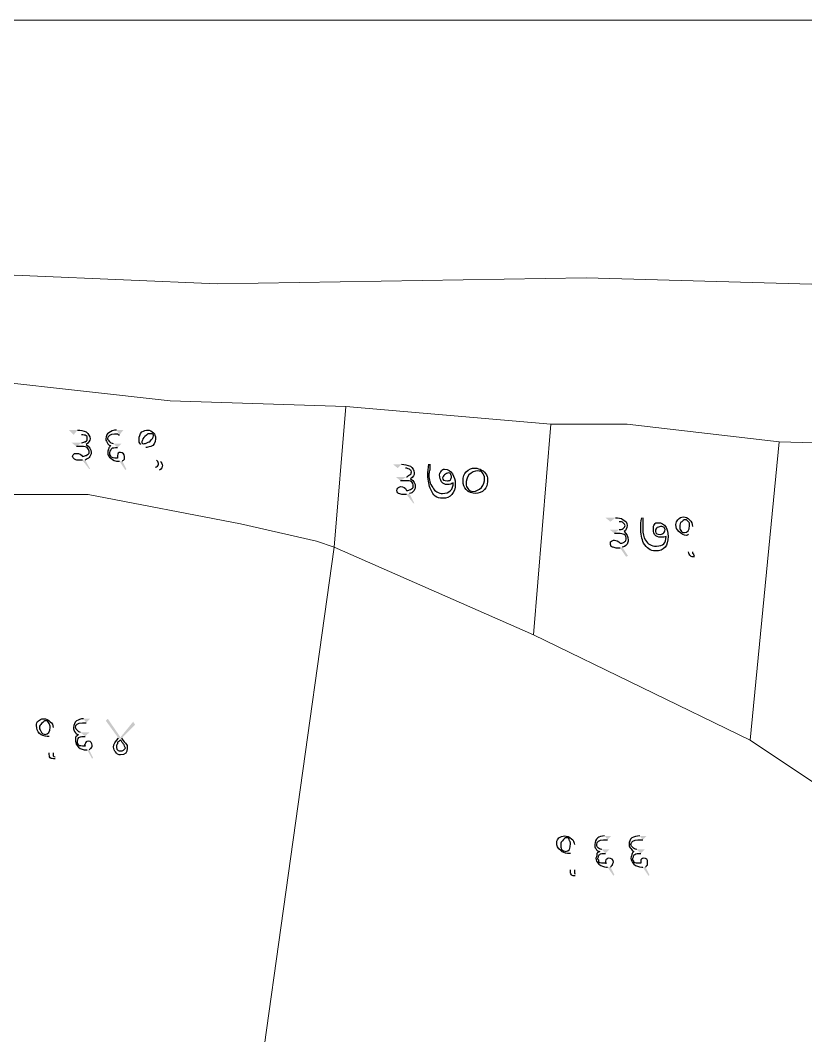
# Model space of a CAD drawing. Header units: metres. Extents: x 345912 to 349030, y 3061206 to 3061792.
# Drawn here: x 346918.1 to 346958.9, y 3061488 to 3061540.9 of the extents above; entities that cross this region are included whole.
import ezdxf

# ---------------------------------------------------------------- set-up
doc = ezdxf.new("R2010")
doc.units = ezdxf.units.M
doc.header["$MEASUREMENT"] = 0
doc.layers.add('PDF4_Geometry', color=7, linetype='Continuous')
doc.layers.add('PDF4_Solid Fills', color=7, linetype='Continuous')

msp = doc.modelspace()

# ---------------------------------------------------------------- hatches: boundary and pattern name
at = {"layer": 'PDF4_Solid Fills', "transparency": 33554559}
h = msp.add_hatch(color=256, dxfattribs=at)
h.paths.add_polyline_path([(346920.84748, 3061519.28883), (346920.59348, 3061519.54283), (346921.05068, 3061519.54283)], flags=0)
h.paths.add_polyline_path([(346921.45708, 3061517.96803), (346921.71108, 3061517.51083), (346921.66028, 3061517.51083), (346921.30468, 3061517.96803)], flags=0)
h.paths.add_polyline_path([(346920.99988, 3061518.67923), (346920.74588, 3061518.88243), (346921.25388, 3061518.88243)], flags=0)
h.paths.add_polyline_path([(346923.23508, 3061519.28883), (346923.43828, 3061519.54283), (346923.08268, 3061519.54283)], flags=0)
h.paths.add_polyline_path([(346923.23508, 3061517.91723), (346923.53988, 3061517.46003), (346923.59068, 3061517.51083), (346923.38748, 3061517.91723)], flags=0)
h.paths.add_polyline_path([(346923.13348, 3061518.62843), (346923.33668, 3061518.83163), (346922.93028, 3061518.83163)], flags=0)
h.paths.add_polyline_path([(346924.60668, 3061518.62843), (346925.36868, 3061517.91723)], flags=0)
h.paths.add_polyline_path([(346925.31788, 3061517.46003), (346925.11468, 3061517.61243)], flags=0)
h.paths.add_polyline_path([(346925.16548, 3061517.96803), (346924.35268, 3061518.78083)], flags=0)
h = msp.add_hatch(color=256, dxfattribs=at)
h.paths.add_polyline_path([(346937.71308, 3061517.56163), (346937.45908, 3061517.76483), (346937.91628, 3061517.76483)], flags=0)
h.paths.add_polyline_path([(346938.32268, 3061516.24083), (346938.57668, 3061515.73283), (346938.52588, 3061515.73283), (346938.17028, 3061516.19003)], flags=0)
h.paths.add_polyline_path([(346937.86548, 3061516.90123), (346937.61148, 3061517.10443), (346938.17028, 3061517.10443)], flags=0)
h.paths.add_polyline_path([(346939.33868, 3061517.76483), (346939.38948, 3061517.76483)], flags=0)
h.paths.add_polyline_path([(346940.60868, 3061516.79963), (346940.60868, 3061516.79963)], flags=0)
h = msp.add_hatch(color=256, dxfattribs=at)
h.paths.add_polyline_path([(346948.78748, 3061514.76764), (346948.53348, 3061514.97084), (346949.04148, 3061514.97084)], flags=0)
h.paths.add_polyline_path([(346949.39708, 3061513.44684), (346949.70188, 3061512.98964), (346949.60028, 3061512.93884), (346949.29548, 3061513.39604)], flags=0)
h.paths.add_polyline_path([(346948.99068, 3061514.15804), (346948.73668, 3061514.36124), (346949.24468, 3061514.36124)], flags=0)
h.paths.add_polyline_path([(346950.41308, 3061514.97084), (346950.46388, 3061514.97084)], flags=0)
h.paths.add_polyline_path([(346951.68308, 3061514.00564), (346951.68308, 3061514.00564)], flags=0)
h.paths.add_polyline_path([(346953.05468, 3061514.51364), (346953.05468, 3061513.19284)], flags=0)
h.paths.add_polyline_path([(346953.15628, 3061512.98964), (346953.15628, 3061512.93884)], flags=0)
h = msp.add_hatch(color=256, dxfattribs=at)
h.paths.add_polyline_path([(346919.78068, 3061504.04883), (346919.78068, 3061502.72803)], flags=0)
h.paths.add_polyline_path([(346919.88228, 3061502.52483), (346919.88228, 3061502.42323)], flags=0)
h.paths.add_polyline_path([(346921.50788, 3061504.30283), (346921.71108, 3061504.50603), (346921.35548, 3061504.50603)], flags=0)
h.paths.add_polyline_path([(346921.55868, 3061502.88043), (346921.81268, 3061502.42323), (346921.86348, 3061502.47403), (346921.66028, 3061502.88043)], flags=0)
h.paths.add_polyline_path([(346921.45708, 3061503.59163), (346921.66028, 3061503.79483), (346921.20308, 3061503.79483)], flags=0)
h.paths.add_polyline_path([(346923.18428, 3061503.49003), (346922.52388, 3061504.40443), (346922.62548, 3061504.50603), (346923.28588, 3061503.54083), (346923.94628, 3061504.35363), (346924.04788, 3061504.20123), (346923.33668, 3061503.49003)], flags=0)
h = msp.add_hatch(color=256, dxfattribs=at)
h.paths.add_polyline_path([(346946.90788, 3061497.95284), (346946.90788, 3061496.63204)], flags=0)
h.paths.add_polyline_path([(346946.95868, 3061496.42884), (346946.95868, 3061496.32724)], flags=0)
h.paths.add_polyline_path([(346948.63508, 3061498.20684), (346948.83828, 3061498.41004), (346948.48268, 3061498.41004)], flags=0)
h.paths.add_polyline_path([(346948.63508, 3061496.78444), (346948.93988, 3061496.32724), (346948.99068, 3061496.37804), (346948.78748, 3061496.78444)], flags=0)
h.paths.add_polyline_path([(346948.53348, 3061497.49564), (346948.73668, 3061497.69884), (346948.33028, 3061497.69884)], flags=0)
h.paths.add_polyline_path([(346950.46388, 3061498.20684), (346950.66708, 3061498.41004), (346950.31148, 3061498.41004)], flags=0)
h.paths.add_polyline_path([(346950.46388, 3061496.78444), (346950.76868, 3061496.32724), (346950.81948, 3061496.37804), (346950.61628, 3061496.78444)], flags=0)
h.paths.add_polyline_path([(346950.36228, 3061497.49564), (346950.56548, 3061497.69884), (346950.15908, 3061497.69884)], flags=0)

# ---------------------------------------------------------------- linework, layer by layer
at = {"layer": 'PDF4_Geometry', "lineweight": 13}
msp.add_lwpolyline([(346742.03148, 3061540.87883), (346969.86948, 3061540.87883), (346969.86948, 3061317.05403), (346742.03148, 3061317.05403)], close=True, dxfattribs=at)
at = {"layer": 'PDF4_Geometry', "lineweight": 9}
msp.add_lwpolyline([(346865.52628, 3061533.56363), (346878.93748, 3061532.64923), (346894.78707, 3061529.90603), (346901.49267, 3061528.07723), (346913.68468, 3061527.77243), (346928.31508, 3061527.16283), (346947.51748, 3061527.46763), (346969.15827, 3061526.85803), (346969.76788, 3061526.85803), (346969.76788, 3061518.62843), (346968.54867, 3061518.62843), (346967.93908, 3061518.62843), (346957.57587, 3061518.93323), (346949.65107, 3061519.84763), (346945.68867, 3061519.84763), (346935.02068, 3061520.76203), (346925.87669, 3061521.06683), (346912.16068, 3061522.59083), (346900.88308, 3061524.41963), (346889.91028, 3061526.24843), (346876.19427, 3061528.99163), (346862.78308, 3061529.90603)], dxfattribs=at)
msp.add_lwpolyline([(346865.52628, 3061533.56363), (346878.93748, 3061532.64923), (346894.78707, 3061529.90603), (346901.49267, 3061528.07723), (346913.68468, 3061527.77243), (346928.31508, 3061527.16283), (346947.51748, 3061527.46763), (346969.15827, 3061526.85803), (346969.76788, 3061526.85803), (346969.76788, 3061518.62843), (346968.54867, 3061518.62843), (346967.93908, 3061518.62843), (346957.57587, 3061518.93323), (346949.65107, 3061519.84763), (346945.68867, 3061519.84763), (346935.02068, 3061520.76203), (346925.87669, 3061521.06683), (346912.16068, 3061522.59083), (346900.88308, 3061524.41963), (346889.91028, 3061526.24843), (346876.19427, 3061528.99163), (346862.78308, 3061529.90603)], dxfattribs=at)
for points in [[(346935.02068, 3061520.76203), (346934.41107, 3061513.44683), (346933.49669, 3061513.75163), (346929.53427, 3061514.66603), (346921.60948, 3061516.19003), (346911.24628, 3061516.19003), (346912.16068, 3061522.59083), (346925.87669, 3061521.06683)], [(346935.02068, 3061520.76203), (346934.41107, 3061513.44683), (346933.49669, 3061513.75163), (346929.53427, 3061514.66603), (346921.60948, 3061516.19003), (346911.24628, 3061516.19003), (346912.16068, 3061522.59083), (346925.87669, 3061521.06683)], [(346945.68867, 3061519.84763), (346944.77427, 3061508.87484), (346934.41107, 3061513.44683), (346935.02068, 3061520.76203)], [(346945.68867, 3061519.84763), (346944.77427, 3061508.87484), (346934.41107, 3061513.44683), (346935.02068, 3061520.76203)], [(346957.57587, 3061518.93323), (346956.05188, 3061503.38844), (346944.77427, 3061508.87484), (346945.68867, 3061519.84763), (346949.65107, 3061519.84763)], [(346957.57587, 3061518.93323), (346956.05188, 3061503.38844), (346944.77427, 3061508.87484), (346945.68867, 3061519.84763), (346949.65107, 3061519.84763)], [(346969.76788, 3061501.55963), (346963.36707, 3061498.51163), (346956.05188, 3061503.38844), (346957.57587, 3061518.93323), (346967.93908, 3061518.62843), (346968.54867, 3061518.62843), (346968.54867, 3061514.05643), (346969.76788, 3061514.05643)], [(346969.76788, 3061501.55963), (346963.36707, 3061498.51163), (346956.05188, 3061503.38844), (346957.57587, 3061518.93323), (346967.93908, 3061518.62843), (346968.54867, 3061518.62843), (346968.54867, 3061514.05643), (346969.76788, 3061514.05643)], [(346934.41107, 3061513.44683), (346930.14387, 3061482.96683), (346920.69508, 3061482.96683), (346920.39028, 3061482.96683), (346912.46547, 3061483.27163), (346911.55107, 3061490.28204), (346910.02707, 3061498.51163), (346909.72228, 3061508.26523), (346911.24628, 3061516.19003), (346921.60948, 3061516.19003), (346929.53427, 3061514.66603), (346933.49669, 3061513.75163)], [(346934.41107, 3061513.44683), (346930.14387, 3061482.96683), (346920.69508, 3061482.96683), (346920.39028, 3061482.96683), (346912.46547, 3061483.27163), (346911.55107, 3061490.28204), (346910.02707, 3061498.51163), (346909.72228, 3061508.26523), (346911.24628, 3061516.19003), (346921.60948, 3061516.19003), (346929.53427, 3061514.66603), (346933.49669, 3061513.75163)], [(346944.77427, 3061508.87484), (346956.05188, 3061503.38844), (346963.36707, 3061498.51163), (346966.41508, 3061496.07323), (346967.02468, 3061494.54923), (346965.80547, 3061493.02523), (346963.06228, 3061489.97723), (346960.31908, 3061486.31963), (346956.35669, 3061480.22363), (346952.39427, 3061480.52844), (346944.77427, 3061480.83323), (346942.94547, 3061480.83323), (346940.81188, 3061482.05243), (346933.80147, 3061482.96683), (346930.14387, 3061482.96683), (346934.41107, 3061513.44683)], [(346944.77427, 3061508.87484), (346956.05188, 3061503.38844), (346963.36707, 3061498.51163), (346966.41508, 3061496.07323), (346967.02468, 3061494.54923), (346965.80547, 3061493.02523), (346963.06228, 3061489.97723), (346960.31908, 3061486.31963), (346956.35669, 3061480.22363), (346952.39427, 3061480.52844), (346944.77427, 3061480.83323), (346942.94547, 3061480.83323), (346940.81188, 3061482.05243), (346933.80147, 3061482.96683), (346930.14387, 3061482.96683), (346934.41107, 3061513.44683)]]:
    msp.add_lwpolyline(points, close=True, dxfattribs=at)
at = {"layer": 'PDF4_Geometry', "lineweight": 25}
for points in [[(346921.05068, 3061519.54283), (346921.20308, 3061519.54283), (346921.35548, 3061519.49203), (346921.50788, 3061519.44123)], [(346921.50788, 3061519.23803), (346921.45708, 3061519.28883), (346921.35548, 3061519.28883), (346921.25388, 3061519.28883)], [(346921.45708, 3061518.93323), (346921.55868, 3061518.98403), (346921.55868, 3061519.03483), (346921.55868, 3061519.13643)], [(346921.50788, 3061519.44123), (346921.60948, 3061519.33963), (346921.71108, 3061519.23803), (346921.71108, 3061519.08563)], [(346921.55868, 3061519.13643), (346921.55868, 3061519.18723), (346921.55868, 3061519.23803), (346921.50788, 3061519.23803)], [(346922.67628, 3061519.39043), (346922.57468, 3061519.33963), (346922.52388, 3061519.23803), (346922.52388, 3061519.08563)], [(346922.62548, 3061519.08563), (346922.62548, 3061519.23803), (346922.77788, 3061519.33963), (346922.98108, 3061519.33963)], [(346923.08268, 3061519.54283), (346922.93028, 3061519.54283), (346922.77788, 3061519.49203), (346922.67628, 3061519.39043)], [(346922.98108, 3061519.33963), (346923.03188, 3061519.33963), (346923.08268, 3061519.33963), (346923.13348, 3061519.33963)], [(346923.13348, 3061519.33963), (346923.18428, 3061519.28883), (346923.18428, 3061519.28883), (346923.23508, 3061519.28883)], [(346924.25108, 3061519.08563), (346924.25108, 3061519.18723), (346924.30188, 3061519.33963), (346924.40348, 3061519.44123)], [(346924.40348, 3061519.44123), (346924.50508, 3061519.49203), (346924.60668, 3061519.54283), (346924.70828, 3061519.54283)], [(346924.70828, 3061519.33963), (346924.60668, 3061519.23803), (346924.50508, 3061519.18723), (346924.45428, 3061519.08563)], [(346924.70828, 3061519.54283), (346924.80988, 3061519.54283), (346924.91148, 3061519.49203), (346925.01308, 3061519.39043)], [(346924.86068, 3061519.33963), (346924.80988, 3061519.33963), (346924.75908, 3061519.33963), (346924.70828, 3061519.33963)], [(346924.80988, 3061518.93323), (346924.91148, 3061519.08563), (346925.01308, 3061519.13643), (346925.01308, 3061519.23803)], [(346925.01308, 3061519.23803), (346925.01308, 3061519.33963), (346924.96228, 3061519.33963), (346924.86068, 3061519.33963)], [(346925.01308, 3061519.39043), (346925.06388, 3061519.33963), (346925.11468, 3061519.23803), (346925.11468, 3061519.08563)], [(346921.15228, 3061518.67923), (346921.10148, 3061518.67923), (346921.05068, 3061518.67923), (346920.99988, 3061518.67923)], [(346921.25388, 3061518.67923), (346921.20308, 3061518.67923), (346921.20308, 3061518.67923), (346921.15228, 3061518.67923)], [(346921.25388, 3061518.88243), (346921.35548, 3061518.88243), (346921.40628, 3061518.93323), (346921.45708, 3061518.93323)], [(346921.55868, 3061518.62843), (346921.50788, 3061518.67923), (346921.40628, 3061518.67923), (346921.25388, 3061518.67923)], [(346921.71108, 3061519.08563), (346921.71108, 3061518.98403), (346921.60948, 3061518.88243), (346921.50788, 3061518.78083)], [(346921.50788, 3061518.78083), (346921.66028, 3061518.67923), (346921.76188, 3061518.52683), (346921.76188, 3061518.37443)], [(346921.66028, 3061518.37443), (346921.66028, 3061518.47603), (346921.60948, 3061518.57763), (346921.55868, 3061518.62843)], [(346922.52388, 3061519.08563), (346922.52388, 3061518.98403), (346922.57468, 3061518.93323), (346922.62548, 3061518.83163)], [(346922.72708, 3061518.93323), (346922.67628, 3061518.98403), (346922.62548, 3061519.03483), (346922.62548, 3061519.08563)], [(346922.62548, 3061518.83163), (346922.67628, 3061518.78083), (346922.72708, 3061518.73003), (346922.77788, 3061518.73003)], [(346922.77788, 3061518.73003), (346922.72708, 3061518.67923), (346922.67628, 3061518.62843), (346922.67628, 3061518.57763)], [(346922.93028, 3061518.83163), (346922.82868, 3061518.83163), (346922.77788, 3061518.88243), (346922.72708, 3061518.93323)], [(346922.82868, 3061518.57763), (346922.87948, 3061518.62843), (346922.98108, 3061518.62843), (346923.13348, 3061518.62843)], [(346924.35268, 3061518.78083), (346924.25108, 3061518.88243), (346924.25108, 3061518.93323), (346924.25108, 3061519.08563)], [(346924.45428, 3061519.08563), (346924.40348, 3061518.98403), (346924.40348, 3061518.93323), (346924.40348, 3061518.93323)], [(346924.40348, 3061518.93323), (346924.40348, 3061518.88243), (346924.40348, 3061518.88243), (346924.40348, 3061518.88243)], [(346924.40348, 3061518.88243), (346924.40348, 3061518.83163), (346924.45428, 3061518.83163), (346924.50508, 3061518.83163)], [(346924.50508, 3061518.83163), (346924.55588, 3061518.83163), (346924.60668, 3061518.83163), (346924.65748, 3061518.88243)], [(346924.86068, 3061518.67923), (346924.75908, 3061518.67923), (346924.65748, 3061518.62843), (346924.60668, 3061518.62843)], [(346924.65748, 3061518.88243), (346924.70828, 3061518.88243), (346924.75908, 3061518.93323), (346924.80988, 3061518.93323)], [(346925.11468, 3061519.08563), (346925.11468, 3061518.88243), (346925.01308, 3061518.73003), (346924.86068, 3061518.67923)], [(346920.79668, 3061518.17123), (346920.79668, 3061518.22203), (346920.84748, 3061518.27283), (346920.89828, 3061518.32363)], [(346920.89828, 3061518.01883), (346920.84748, 3061518.06963), (346920.79668, 3061518.12043), (346920.79668, 3061518.17123)], [(346920.89828, 3061518.32363), (346920.89828, 3061518.32363), (346920.94908, 3061518.32363), (346920.99988, 3061518.32363)], [(346920.99988, 3061518.32363), (346921.15228, 3061518.32363), (346921.25388, 3061518.27283), (346921.30468, 3061518.17123)], [(346921.30468, 3061518.17123), (346921.40628, 3061518.17123), (346921.45708, 3061518.22203), (346921.50788, 3061518.22203)], [(346921.66028, 3061518.12043), (346921.60948, 3061518.06963), (346921.50788, 3061518.01883), (346921.45708, 3061517.96803)], [(346921.50788, 3061518.22203), (346921.60948, 3061518.27283), (346921.66028, 3061518.32363), (346921.66028, 3061518.37443)], [(346921.76188, 3061518.37443), (346921.76188, 3061518.27283), (346921.71108, 3061518.17123), (346921.66028, 3061518.12043)], [(346922.67628, 3061518.57763), (346922.67628, 3061518.52683), (346922.62548, 3061518.47603), (346922.62548, 3061518.37443)], [(346922.62548, 3061518.37443), (346922.62548, 3061518.27283), (346922.67628, 3061518.12043), (346922.77788, 3061518.06963)], [(346922.72708, 3061518.37443), (346922.77788, 3061518.47603), (346922.77788, 3061518.52683), (346922.82868, 3061518.57763)], [(346922.72708, 3061518.27283), (346922.72708, 3061518.32363), (346922.72708, 3061518.32363), (346922.72708, 3061518.37443)], [(346922.77788, 3061518.17123), (346922.77788, 3061518.22203), (346922.77788, 3061518.22203), (346922.72708, 3061518.27283)], [(346923.13348, 3061518.06963), (346922.93028, 3061518.06963), (346922.82868, 3061518.12043), (346922.77788, 3061518.17123)], [(346922.77788, 3061518.06963), (346922.87948, 3061517.96803), (346923.03188, 3061517.91723), (346923.18428, 3061517.91723)], [(346923.28588, 3061518.37443), (346923.18428, 3061518.37443), (346923.13348, 3061518.32363), (346923.13348, 3061518.22203)], [(346923.13348, 3061518.22203), (346923.13348, 3061518.22203), (346923.13348, 3061518.17123), (346923.13348, 3061518.17123)], [(346923.13348, 3061518.17123), (346923.13348, 3061518.17123), (346923.13348, 3061518.17123), (346923.13348, 3061518.12043)], [(346923.13348, 3061518.12043), (346923.13348, 3061518.12043), (346923.13348, 3061518.06963), (346923.13348, 3061518.06963)], [(346923.48908, 3061518.17123), (346923.48908, 3061518.27283), (346923.43828, 3061518.37443), (346923.28588, 3061518.37443)], [(346923.48908, 3061518.01883), (346923.48908, 3061518.06963), (346923.48908, 3061518.12043), (346923.48908, 3061518.17123)], [(346921.10148, 3061517.96803), (346921.05068, 3061517.96803), (346920.99988, 3061517.96803), (346920.89828, 3061518.01883)], [(346921.30468, 3061517.96803), (346921.25388, 3061517.96803), (346921.20308, 3061517.96803), (346921.10148, 3061517.96803)], [(346923.18428, 3061517.91723), (346923.18428, 3061517.91723), (346923.23508, 3061517.91723), (346923.23508, 3061517.91723)], [(346923.38748, 3061517.91723), (346923.43828, 3061517.96803), (346923.43828, 3061517.96803), (346923.48908, 3061518.01883)], [(346925.11468, 3061517.61243), (346925.16548, 3061517.61243), (346925.16548, 3061517.61243), (346925.21628, 3061517.66323)], [(346925.26708, 3061517.76483), (346925.26708, 3061517.81563), (346925.26708, 3061517.86643), (346925.16548, 3061517.96803)], [(346925.21628, 3061517.66323), (346925.26708, 3061517.71403), (346925.26708, 3061517.76483), (346925.26708, 3061517.76483)], [(346925.47028, 3061517.71403), (346925.47028, 3061517.61243), (346925.41948, 3061517.51083), (346925.31788, 3061517.46003)], [(346925.36868, 3061517.91723), (346925.41948, 3061517.81563), (346925.47028, 3061517.76483), (346925.47028, 3061517.71403)], [(346937.91628, 3061517.76483), (346938.06868, 3061517.76483), (346938.22108, 3061517.71403), (346938.37348, 3061517.66323)], [(346938.37348, 3061517.46003), (346938.32268, 3061517.51083), (346938.22108, 3061517.56163), (346938.11948, 3061517.56163)], [(346938.37348, 3061517.66323), (346938.47508, 3061517.56163), (346938.57668, 3061517.46003), (346938.57668, 3061517.30763)], [(346939.28788, 3061517.20603), (346939.28788, 3061517.35843), (346939.28788, 3061517.56163), (346939.33868, 3061517.76483)], [(346939.38948, 3061517.76483), (346939.38948, 3061517.71403), (346939.38948, 3061517.61243), (346939.38948, 3061517.46003)], [(346941.26908, 3061517.35843), (346941.42148, 3061517.51083), (346941.57388, 3061517.56163), (346941.72628, 3061517.56163)], [(346941.72628, 3061517.56163), (346941.87868, 3061517.56163), (346941.98028, 3061517.51083), (346942.08188, 3061517.46003)], [(346938.17028, 3061517.10443), (346938.22108, 3061517.10443), (346938.27188, 3061517.15523), (346938.32268, 3061517.20603)], [(346938.32268, 3061517.20603), (346938.42428, 3061517.20603), (346938.42428, 3061517.30763), (346938.42428, 3061517.35843)], [(346938.42428, 3061517.35843), (346938.42428, 3061517.40923), (346938.42428, 3061517.46003), (346938.37348, 3061517.46003)], [(346938.57668, 3061517.30763), (346938.57668, 3061517.20603), (346938.52588, 3061517.10443), (346938.37348, 3061517.00283)], [(346939.44028, 3061516.44403), (346939.33868, 3061516.64723), (346939.28788, 3061516.90123), (346939.28788, 3061517.20603)], [(346939.38948, 3061517.46003), (346939.33868, 3061517.35843), (346939.33868, 3061517.25683), (346939.33868, 3061517.20603)], [(346939.33868, 3061517.20603), (346939.33868, 3061516.95203), (346939.38948, 3061516.74883), (346939.54188, 3061516.54563)], [(346939.89748, 3061517.20603), (346939.89748, 3061517.30763), (346939.94828, 3061517.35843), (346939.99908, 3061517.40923)], [(346939.99908, 3061516.85043), (346939.94828, 3061516.95203), (346939.89748, 3061517.05363), (346939.89748, 3061517.20603)], [(346939.99908, 3061517.40923), (346939.99908, 3061517.46003), (346940.10068, 3061517.51083), (346940.15148, 3061517.51083)], [(346940.15148, 3061517.20603), (346940.10068, 3061517.15523), (346940.04988, 3061517.10443), (346940.04988, 3061517.05363)], [(346940.04988, 3061517.05363), (346940.04988, 3061516.95203), (346940.10068, 3061516.90123), (346940.30388, 3061516.90123)], [(346940.15148, 3061517.51083), (346940.35468, 3061517.51083), (346940.45628, 3061517.40923), (346940.55788, 3061517.25683)], [(346940.35468, 3061517.30763), (346940.30388, 3061517.30763), (346940.20228, 3061517.25683), (346940.15148, 3061517.20603)], [(346940.45628, 3061517.25683), (346940.45628, 3061517.30763), (346940.40548, 3061517.30763), (346940.35468, 3061517.30763)], [(346940.50708, 3061517.10443), (346940.50708, 3061517.15523), (346940.50708, 3061517.20603), (346940.45628, 3061517.25683)], [(346940.45628, 3061516.95203), (346940.50708, 3061517.00283), (346940.50708, 3061517.05363), (346940.50708, 3061517.10443)], [(346940.55788, 3061517.25683), (346940.65948, 3061517.10443), (346940.71028, 3061516.95203), (346940.71028, 3061516.74883)], [(346941.11668, 3061516.90123), (346941.11668, 3061517.10443), (346941.16748, 3061517.25683), (346941.26908, 3061517.35843)], [(346941.42148, 3061517.20603), (346941.31988, 3061517.05363), (346941.26908, 3061516.90123), (346941.26908, 3061516.74883)], [(346941.87868, 3061517.40923), (346941.72628, 3061517.40923), (346941.57388, 3061517.35843), (346941.42148, 3061517.20603)], [(346942.13268, 3061517.30763), (346942.08188, 3061517.40923), (346941.98028, 3061517.40923), (346941.87868, 3061517.40923)], [(346942.08188, 3061517.46003), (346942.18348, 3061517.40923), (346942.28508, 3061517.30763), (346942.33588, 3061517.20603)], [(346942.23428, 3061517.00283), (346942.23428, 3061517.15523), (346942.18348, 3061517.25683), (346942.13268, 3061517.30763)], [(346942.33588, 3061517.20603), (346942.38668, 3061517.10443), (346942.38668, 3061517.00283), (346942.38668, 3061516.85043)], [(346937.66228, 3061516.39323), (346937.66228, 3061516.44403), (346937.71308, 3061516.49483), (346937.76388, 3061516.54563)], [(346937.76388, 3061516.54563), (346937.76388, 3061516.54563), (346937.81468, 3061516.59643), (346937.86548, 3061516.59643)], [(346938.01788, 3061516.90123), (346937.96708, 3061516.90123), (346937.91628, 3061516.90123), (346937.86548, 3061516.90123)], [(346937.86548, 3061516.59643), (346938.01788, 3061516.59643), (346938.11948, 3061516.54563), (346938.17028, 3061516.39323)], [(346938.11948, 3061516.90123), (346938.11948, 3061516.90123), (346938.06868, 3061516.90123), (346938.01788, 3061516.90123)], [(346938.42428, 3061516.85043), (346938.37348, 3061516.90123), (346938.27188, 3061516.90123), (346938.11948, 3061516.90123)], [(346938.37348, 3061517.00283), (346938.57668, 3061516.90123), (346938.62748, 3061516.74883), (346938.62748, 3061516.59643)], [(346938.37348, 3061516.44403), (346938.47508, 3061516.49483), (346938.52588, 3061516.54563), (346938.52588, 3061516.59643)], [(346938.52588, 3061516.59643), (346938.52588, 3061516.74883), (346938.47508, 3061516.79963), (346938.42428, 3061516.85043)], [(346938.62748, 3061516.59643), (346938.62748, 3061516.49483), (346938.57668, 3061516.39323), (346938.52588, 3061516.34243)], [(346939.54188, 3061516.54563), (346939.64348, 3061516.34243), (346939.84668, 3061516.24083), (346940.04988, 3061516.24083)], [(346940.30388, 3061516.69803), (346940.15148, 3061516.69803), (346940.10068, 3061516.74883), (346939.99908, 3061516.85043)], [(346940.04988, 3061516.24083), (346940.40548, 3061516.24083), (346940.60868, 3061516.44403), (346940.60868, 3061516.79963)], [(346940.71028, 3061516.74883), (346940.71028, 3061516.24083), (346940.45628, 3061515.98683), (346940.04988, 3061515.98683)], [(346940.30388, 3061516.90123), (346940.35468, 3061516.90123), (346940.40548, 3061516.90123), (346940.45628, 3061516.95203)], [(346940.60868, 3061516.79963), (346940.50708, 3061516.74883), (346940.45628, 3061516.69803), (346940.30388, 3061516.69803)], [(346941.26908, 3061516.44403), (346941.16748, 3061516.54563), (346941.11668, 3061516.69803), (346941.11668, 3061516.90123)], [(346941.26908, 3061516.74883), (346941.26908, 3061516.64723), (346941.31988, 3061516.54563), (346941.37068, 3061516.49483)], [(346941.37068, 3061516.49483), (346941.42148, 3061516.39323), (346941.52308, 3061516.34243), (346941.62468, 3061516.34243)], [(346941.62468, 3061516.34243), (346941.82788, 3061516.34243), (346941.92948, 3061516.44403), (346942.08188, 3061516.54563)], [(346942.08188, 3061516.54563), (346942.18348, 3061516.69803), (346942.23428, 3061516.85043), (346942.23428, 3061517.00283)], [(346942.38668, 3061516.85043), (346942.38668, 3061516.69803), (346942.33588, 3061516.54563), (346942.23428, 3061516.44403)], [(346937.76388, 3061516.24083), (346937.71308, 3061516.29163), (346937.66228, 3061516.34243), (346937.66228, 3061516.39323)], [(346937.96708, 3061516.19003), (346937.91628, 3061516.19003), (346937.86548, 3061516.19003), (346937.76388, 3061516.24083)], [(346938.17028, 3061516.19003), (346938.11948, 3061516.19003), (346938.06868, 3061516.19003), (346937.96708, 3061516.19003)], [(346938.17028, 3061516.39323), (346938.27188, 3061516.39323), (346938.32268, 3061516.44403), (346938.37348, 3061516.44403)], [(346938.52588, 3061516.34243), (346938.47508, 3061516.29163), (346938.42428, 3061516.24083), (346938.32268, 3061516.24083)], [(346940.04988, 3061515.98683), (346939.74508, 3061515.98683), (346939.54188, 3061516.13923), (346939.44028, 3061516.44403)], [(346941.77708, 3061516.24083), (346941.57388, 3061516.24083), (346941.42148, 3061516.29163), (346941.26908, 3061516.44403)], [(346942.23428, 3061516.44403), (346942.08188, 3061516.29163), (346941.92948, 3061516.24083), (346941.77708, 3061516.24083)], [(346949.04148, 3061514.97084), (346949.19388, 3061514.97084), (346949.34628, 3061514.97084), (346949.44788, 3061514.86924)], [(346950.36228, 3061514.46284), (346950.36228, 3061514.61524), (346950.36228, 3061514.76764), (346950.41308, 3061514.97084)], [(346950.46388, 3061514.97084), (346950.46388, 3061514.92004), (346950.46388, 3061514.81844), (346950.46388, 3061514.71684)], [(346952.29268, 3061514.86924), (346952.39428, 3061514.97084), (346952.44508, 3061515.02164), (346952.59748, 3061515.02164)], [(346952.59748, 3061515.02164), (346952.69908, 3061515.02164), (346952.80068, 3061514.97084), (346952.90228, 3061514.86924)], [(346949.44788, 3061514.71684), (346949.39708, 3061514.76764), (346949.34628, 3061514.76764), (346949.24468, 3061514.76764)], [(346949.24468, 3061514.36124), (346949.29548, 3061514.36124), (346949.39708, 3061514.36124), (346949.44788, 3061514.41204)], [(346949.44788, 3061514.86924), (346949.60028, 3061514.81844), (346949.65108, 3061514.71684), (346949.65108, 3061514.56444)], [(346949.54948, 3061514.56444), (346949.54948, 3061514.61524), (346949.49868, 3061514.66604), (346949.44788, 3061514.71684)], [(346949.44788, 3061514.41204), (346949.49868, 3061514.46284), (346949.54948, 3061514.51364), (346949.54948, 3061514.56444)], [(346949.65108, 3061514.56444), (346949.65108, 3061514.41204), (346949.60028, 3061514.31044), (346949.49868, 3061514.25964)], [(346950.51468, 3061513.65004), (346950.41308, 3061513.85324), (346950.36228, 3061514.15804), (346950.36228, 3061514.46284)], [(346950.46388, 3061514.71684), (346950.46388, 3061514.56444), (346950.46388, 3061514.51364), (346950.46388, 3061514.41204)], [(346950.46388, 3061514.41204), (346950.46388, 3061514.15804), (346950.51468, 3061513.95484), (346950.61628, 3061513.80244)], [(346951.02268, 3061514.41204), (346951.02268, 3061514.51364), (346951.02268, 3061514.56444), (346951.07348, 3061514.61524)], [(346951.07348, 3061514.10724), (346951.02268, 3061514.20884), (346951.02268, 3061514.31044), (346951.02268, 3061514.41204)], [(346951.07348, 3061514.61524), (346951.12428, 3061514.71684), (346951.17508, 3061514.71684), (346951.27668, 3061514.71684)], [(346951.22588, 3061514.46284), (346951.17508, 3061514.41204), (346951.12428, 3061514.36124), (346951.12428, 3061514.25964)], [(346951.42908, 3061514.51364), (346951.37828, 3061514.51364), (346951.32748, 3061514.51364), (346951.22588, 3061514.46284)], [(346951.27668, 3061514.71684), (346951.42908, 3061514.71684), (346951.58148, 3061514.66604), (346951.68308, 3061514.46284)], [(346951.58148, 3061514.46284), (346951.53068, 3061514.51364), (346951.47988, 3061514.51364), (346951.42908, 3061514.51364)], [(346951.63228, 3061514.36124), (346951.63228, 3061514.41204), (346951.58148, 3061514.46284), (346951.58148, 3061514.46284)], [(346951.68308, 3061514.46284), (346951.73388, 3061514.36124), (346951.78468, 3061514.20884), (346951.78468, 3061514.00564)], [(346952.19108, 3061514.61524), (346952.19108, 3061514.71684), (346952.24188, 3061514.81844), (346952.29268, 3061514.86924)], [(346952.34348, 3061514.25964), (346952.24188, 3061514.36124), (346952.19108, 3061514.46284), (346952.19108, 3061514.61524)], [(346952.49588, 3061514.76764), (346952.39428, 3061514.71684), (346952.39428, 3061514.61524), (346952.39428, 3061514.51364)], [(346952.39428, 3061514.51364), (346952.39428, 3061514.46284), (346952.39428, 3061514.36124), (346952.44508, 3061514.31044)], [(346952.69908, 3061514.86924), (346952.59748, 3061514.86924), (346952.54668, 3061514.81844), (346952.49588, 3061514.76764)], [(346952.64828, 3061514.20884), (346952.80068, 3061514.20884), (346952.90228, 3061514.31044), (346952.90228, 3061514.56444)], [(346952.85148, 3061514.76764), (346952.80068, 3061514.81844), (346952.74988, 3061514.86924), (346952.69908, 3061514.86924)], [(346952.90228, 3061514.56444), (346952.90228, 3061514.66604), (346952.90228, 3061514.71684), (346952.85148, 3061514.76764)], [(346952.90228, 3061514.86924), (346953.00388, 3061514.76764), (346953.05468, 3061514.66604), (346953.05468, 3061514.51364)], [(346949.09228, 3061514.15804), (346949.04148, 3061514.15804), (346948.99068, 3061514.15804), (346948.99068, 3061514.15804)], [(346949.19388, 3061514.15804), (346949.19388, 3061514.15804), (346949.14308, 3061514.15804), (346949.09228, 3061514.15804)], [(346949.49868, 3061514.10724), (346949.44788, 3061514.10724), (346949.34628, 3061514.15804), (346949.19388, 3061514.15804)], [(346949.49868, 3061514.25964), (346949.65108, 3061514.10724), (346949.70188, 3061514.00564), (346949.70188, 3061513.80244)], [(346949.60028, 3061513.85324), (346949.60028, 3061513.95484), (346949.60028, 3061514.05644), (346949.49868, 3061514.10724)], [(346949.49868, 3061513.70084), (346949.54948, 3061513.75164), (346949.60028, 3061513.75164), (346949.60028, 3061513.85324)], [(346951.37828, 3061513.95484), (346951.27668, 3061513.95484), (346951.17508, 3061514.00564), (346951.07348, 3061514.10724)], [(346951.12428, 3061514.25964), (346951.12428, 3061514.15804), (346951.22588, 3061514.10724), (346951.37828, 3061514.10724)], [(346951.78468, 3061514.00564), (346951.78468, 3061513.49764), (346951.58148, 3061513.24364), (346951.12428, 3061513.24364)], [(346951.17508, 3061513.49764), (346951.53068, 3061513.49764), (346951.68308, 3061513.65004), (346951.68308, 3061514.00564)], [(346951.37828, 3061514.10724), (346951.47988, 3061514.10724), (346951.53068, 3061514.15804), (346951.53068, 3061514.15804)], [(346951.68308, 3061514.00564), (346951.63228, 3061513.95484), (346951.53068, 3061513.95484), (346951.37828, 3061513.95484)], [(346951.53068, 3061514.15804), (346951.58148, 3061514.20884), (346951.63228, 3061514.25964), (346951.63228, 3061514.36124)], [(346952.74988, 3061514.05644), (346952.59748, 3061514.05644), (346952.49588, 3061514.10724), (346952.34348, 3061514.25964)], [(346952.44508, 3061514.31044), (346952.49588, 3061514.20884), (346952.54668, 3061514.20884), (346952.64828, 3061514.20884)], [(346952.85148, 3061514.10724), (346952.80068, 3061514.05644), (346952.80068, 3061514.05644), (346952.74988, 3061514.05644)], [(346948.78748, 3061513.65004), (346948.78748, 3061513.70084), (346948.78748, 3061513.75164), (346948.83828, 3061513.75164)], [(346948.88908, 3061513.44684), (346948.78748, 3061513.49764), (346948.78748, 3061513.54844), (346948.78748, 3061513.65004)], [(346948.83828, 3061513.75164), (346948.88908, 3061513.80244), (346948.93988, 3061513.80244), (346948.99068, 3061513.80244)], [(346949.09228, 3061513.39604), (346948.99068, 3061513.39604), (346948.93988, 3061513.44684), (346948.88908, 3061513.44684)], [(346948.99068, 3061513.80244), (346949.09228, 3061513.80244), (346949.19388, 3061513.75164), (346949.29548, 3061513.65004)], [(346949.29548, 3061513.39604), (346949.24468, 3061513.39604), (346949.14308, 3061513.39604), (346949.09228, 3061513.39604)], [(346949.29548, 3061513.65004), (346949.34628, 3061513.65004), (346949.39708, 3061513.65004), (346949.49868, 3061513.70084)], [(346949.65108, 3061513.59924), (346949.54948, 3061513.49764), (346949.49868, 3061513.44684), (346949.39708, 3061513.44684)], [(346949.70188, 3061513.80244), (346949.70188, 3061513.75164), (346949.70188, 3061513.65004), (346949.65108, 3061513.59924)], [(346951.12428, 3061513.24364), (346950.87028, 3061513.24364), (346950.66708, 3061513.39604), (346950.51468, 3061513.65004)], [(346950.61628, 3061513.80244), (346950.71788, 3061513.59924), (346950.92108, 3061513.49764), (346951.17508, 3061513.49764)], [(346952.95308, 3061512.98964), (346952.90228, 3061513.04044), (346952.85148, 3061513.09124), (346952.85148, 3061513.19284)], [(346953.15628, 3061512.93884), (346953.05468, 3061512.93884), (346953.00388, 3061512.93884), (346952.95308, 3061512.98964)], [(346953.05468, 3061513.19284), (346953.05468, 3061513.14204), (346953.05468, 3061513.09124), (346953.10548, 3061513.09124)], [(346953.10548, 3061513.09124), (346953.10548, 3061513.04044), (346953.10548, 3061513.04044), (346953.15628, 3061512.98964)], [(346918.91708, 3061504.15043), (346918.91708, 3061504.25203), (346918.91708, 3061504.35363), (346919.01868, 3061504.40443)], [(346919.01868, 3061504.40443), (346919.06948, 3061504.45523), (346919.17108, 3061504.50603), (346919.27268, 3061504.50603)], [(346919.42508, 3061504.40443), (346919.32348, 3061504.40443), (346919.27268, 3061504.35363), (346919.17108, 3061504.25203)], [(346919.27268, 3061504.50603), (346919.42508, 3061504.50603), (346919.52668, 3061504.45523), (346919.62828, 3061504.35363)], [(346919.57748, 3061504.25203), (346919.52668, 3061504.35363), (346919.47588, 3061504.40443), (346919.42508, 3061504.40443)], [(346919.62828, 3061504.35363), (346919.72988, 3061504.30283), (346919.78068, 3061504.15043), (346919.78068, 3061504.04883)], [(346920.99988, 3061504.40443), (346920.89828, 3061504.30283), (346920.84748, 3061504.20123), (346920.84748, 3061504.04883)], [(346921.35548, 3061504.50603), (346921.20308, 3061504.50603), (346921.10148, 3061504.45523), (346920.99988, 3061504.40443)], [(346919.06948, 3061503.74403), (346918.96788, 3061503.84563), (346918.91708, 3061503.99803), (346918.91708, 3061504.15043)], [(346919.17108, 3061504.25203), (346919.12028, 3061504.20123), (346919.06948, 3061504.15043), (346919.06948, 3061504.04883)], [(346919.06948, 3061504.04883), (346919.06948, 3061503.94723), (346919.12028, 3061503.89643), (346919.17108, 3061503.79483)], [(346919.17108, 3061503.79483), (346919.22188, 3061503.74403), (346919.27268, 3061503.69323), (346919.37428, 3061503.69323)], [(346919.37428, 3061503.69323), (346919.52668, 3061503.69323), (346919.62828, 3061503.84563), (346919.62828, 3061504.04883)], [(346919.62828, 3061504.04883), (346919.62828, 3061504.15043), (346919.57748, 3061504.20123), (346919.57748, 3061504.25203)], [(346920.84748, 3061504.04883), (346920.84748, 3061503.94723), (346920.84748, 3061503.89643), (346920.89828, 3061503.84563)], [(346920.89828, 3061503.84563), (346920.94908, 3061503.74403), (346920.99988, 3061503.69323), (346921.10148, 3061503.69323)], [(346920.94908, 3061504.04883), (346920.94908, 3061504.20123), (346921.05068, 3061504.30283), (346921.30468, 3061504.30283)], [(346921.05068, 3061503.89643), (346920.99988, 3061503.94723), (346920.94908, 3061503.99803), (346920.94908, 3061504.04883)], [(346921.20308, 3061503.79483), (346921.15228, 3061503.79483), (346921.10148, 3061503.84563), (346921.05068, 3061503.89643)], [(346921.30468, 3061504.30283), (346921.35548, 3061504.30283), (346921.35548, 3061504.30283), (346921.40628, 3061504.30283)], [(346921.40628, 3061504.30283), (346921.45708, 3061504.30283), (346921.50788, 3061504.30283), (346921.50788, 3061504.30283)], [(346919.47588, 3061503.59163), (346919.32348, 3061503.59163), (346919.17108, 3061503.64243), (346919.06948, 3061503.74403)], [(346919.57748, 3061503.59163), (346919.52668, 3061503.59163), (346919.47588, 3061503.59163), (346919.47588, 3061503.59163)], [(346921.10148, 3061503.69323), (346921.05068, 3061503.64243), (346920.99988, 3061503.59163), (346920.94908, 3061503.54083)], [(346920.94908, 3061503.54083), (346920.94908, 3061503.49003), (346920.94908, 3061503.43923), (346920.94908, 3061503.33763)], [(346920.94908, 3061503.33763), (346920.94908, 3061503.23603), (346920.99988, 3061503.13443), (346921.10148, 3061503.03283)], [(346921.05068, 3061503.33763), (346921.05068, 3061503.43923), (346921.10148, 3061503.54083), (346921.15228, 3061503.54083)], [(346921.05068, 3061503.23603), (346921.05068, 3061503.28683), (346921.05068, 3061503.28683), (346921.05068, 3061503.33763)], [(346921.15228, 3061503.54083), (346921.20308, 3061503.59163), (346921.30468, 3061503.59163), (346921.45708, 3061503.59163)], [(346921.60948, 3061503.33763), (346921.50788, 3061503.33763), (346921.45708, 3061503.28683), (346921.45708, 3061503.18523)], [(346921.81268, 3061503.13443), (346921.81268, 3061503.23603), (346921.76188, 3061503.33763), (346921.60948, 3061503.33763)], [(346922.93028, 3061503.03283), (346922.93028, 3061503.18523), (346923.03188, 3061503.33763), (346923.18428, 3061503.49003)], [(346923.13348, 3061503.28683), (346923.13348, 3061503.23603), (346923.13348, 3061503.18523), (346923.08268, 3061503.13443)], [(346923.28588, 3061503.38843), (346923.23508, 3061503.38843), (346923.23508, 3061503.33763), (346923.13348, 3061503.28683)], [(346923.33668, 3061503.33763), (346923.33668, 3061503.33763), (346923.33668, 3061503.38843), (346923.28588, 3061503.38843)], [(346923.33668, 3061503.49003), (346923.38748, 3061503.43923), (346923.43828, 3061503.33763), (346923.53988, 3061503.23603)], [(346923.43828, 3061503.18523), (346923.43828, 3061503.23603), (346923.38748, 3061503.23603), (346923.33668, 3061503.33763)], [(346921.10148, 3061503.13443), (346921.10148, 3061503.18523), (346921.05068, 3061503.18523), (346921.05068, 3061503.23603)], [(346921.40628, 3061503.08363), (346921.25388, 3061503.08363), (346921.15228, 3061503.08363), (346921.10148, 3061503.13443)], [(346921.10148, 3061503.03283), (346921.20308, 3061502.93123), (346921.35548, 3061502.88043), (346921.50788, 3061502.88043)], [(346921.45708, 3061503.18523), (346921.40628, 3061503.18523), (346921.40628, 3061503.13443), (346921.40628, 3061503.13443)], [(346921.40628, 3061503.13443), (346921.40628, 3061503.13443), (346921.45708, 3061503.13443), (346921.45708, 3061503.08363)], [(346921.45708, 3061503.08363), (346921.45708, 3061503.08363), (346921.45708, 3061503.08363), (346921.40628, 3061503.08363)], [(346921.50788, 3061502.88043), (346921.50788, 3061502.88043), (346921.50788, 3061502.88043), (346921.55868, 3061502.88043)], [(346921.66028, 3061502.88043), (346921.71108, 3061502.93123), (346921.76188, 3061502.98203), (346921.76188, 3061502.98203)], [(346921.76188, 3061502.98203), (346921.81268, 3061503.03283), (346921.81268, 3061503.08363), (346921.81268, 3061503.13443)], [(346923.03188, 3061502.77883), (346922.98108, 3061502.82963), (346922.93028, 3061502.93123), (346922.93028, 3061503.03283)], [(346923.28588, 3061502.62643), (346923.18428, 3061502.62643), (346923.08268, 3061502.67723), (346923.03188, 3061502.77883)], [(346923.08268, 3061503.13443), (346923.08268, 3061503.08363), (346923.08268, 3061503.08363), (346923.08268, 3061503.03283)], [(346923.08268, 3061503.03283), (346923.08268, 3061502.98203), (346923.08268, 3061502.93123), (346923.13348, 3061502.88043)], [(346923.13348, 3061502.88043), (346923.18428, 3061502.82963), (346923.23508, 3061502.82963), (346923.28588, 3061502.82963)], [(346923.28588, 3061502.82963), (346923.43828, 3061502.82963), (346923.48908, 3061502.88043), (346923.53988, 3061502.98203)], [(346923.64148, 3061502.98203), (346923.64148, 3061502.72803), (346923.53988, 3061502.62643), (346923.28588, 3061502.62643)], [(346923.48908, 3061503.08363), (346923.48908, 3061503.13443), (346923.48908, 3061503.18523), (346923.43828, 3061503.18523)], [(346923.53988, 3061502.98203), (346923.53988, 3061502.98203), (346923.53988, 3061503.03283), (346923.48908, 3061503.08363)], [(346923.53988, 3061503.23603), (346923.64148, 3061503.13443), (346923.64148, 3061503.08363), (346923.64148, 3061502.98203)], [(346919.62828, 3061502.47403), (346919.57748, 3061502.52483), (346919.57748, 3061502.62643), (346919.57748, 3061502.72803)], [(346919.88228, 3061502.42323), (346919.78068, 3061502.42323), (346919.67908, 3061502.42323), (346919.62828, 3061502.47403)], [(346919.78068, 3061502.72803), (346919.78068, 3061502.62643), (346919.78068, 3061502.62643), (346919.78068, 3061502.57563)], [(346919.78068, 3061502.57563), (346919.78068, 3061502.57563), (346919.83148, 3061502.52483), (346919.88228, 3061502.52483)], [(346945.99348, 3061498.05444), (346945.99348, 3061498.15604), (346946.04428, 3061498.25764), (346946.09508, 3061498.30844)], [(346946.19668, 3061497.64804), (346946.04428, 3061497.74964), (346945.99348, 3061497.90204), (346945.99348, 3061498.05444)], [(346946.09508, 3061498.30844), (346946.19668, 3061498.35924), (346946.29828, 3061498.41004), (346946.39988, 3061498.41004)], [(346946.29828, 3061498.15604), (346946.24748, 3061498.10524), (346946.19668, 3061498.05444), (346946.19668, 3061497.95284)], [(346946.50148, 3061498.30844), (346946.45068, 3061498.30844), (346946.34908, 3061498.25764), (346946.29828, 3061498.15604)], [(346946.39988, 3061498.41004), (346946.50148, 3061498.41004), (346946.65388, 3061498.35924), (346946.75548, 3061498.25764)], [(346946.45068, 3061497.59724), (346946.65388, 3061497.59724), (346946.70468, 3061497.74964), (346946.70468, 3061498.00364)], [(346946.65388, 3061498.15604), (346946.65388, 3061498.25764), (346946.60308, 3061498.30844), (346946.50148, 3061498.30844)], [(346946.70468, 3061498.00364), (346946.70468, 3061498.05444), (346946.70468, 3061498.10524), (346946.65388, 3061498.15604)], [(346946.75548, 3061498.25764), (346946.85708, 3061498.20684), (346946.90788, 3061498.05444), (346946.90788, 3061497.95284)], [(346948.12708, 3061498.30844), (346948.02548, 3061498.20684), (346947.97468, 3061498.10524), (346947.97468, 3061497.95284)], [(346948.07628, 3061497.95284), (346948.07628, 3061498.10524), (346948.17788, 3061498.20684), (346948.43188, 3061498.20684)], [(346948.48268, 3061498.41004), (346948.33028, 3061498.41004), (346948.17788, 3061498.35924), (346948.12708, 3061498.30844)], [(346948.43188, 3061498.20684), (346948.43188, 3061498.20684), (346948.48268, 3061498.20684), (346948.53348, 3061498.20684)], [(346948.53348, 3061498.20684), (346948.58428, 3061498.20684), (346948.58428, 3061498.20684), (346948.63508, 3061498.20684)], [(346949.90508, 3061498.30844), (346949.80348, 3061498.20684), (346949.75268, 3061498.10524), (346949.75268, 3061497.95284)], [(346949.85428, 3061497.95284), (346949.85428, 3061498.10524), (346950.00668, 3061498.20684), (346950.20988, 3061498.20684)], [(346950.31148, 3061498.41004), (346950.15908, 3061498.41004), (346950.00668, 3061498.35924), (346949.90508, 3061498.30844)], [(346950.20988, 3061498.20684), (346950.26068, 3061498.20684), (346950.31148, 3061498.20684), (346950.36228, 3061498.20684)], [(346950.36228, 3061498.20684), (346950.41308, 3061498.20684), (346950.41308, 3061498.20684), (346950.46388, 3061498.20684)], [(346946.19668, 3061497.95284), (346946.19668, 3061497.85124), (346946.19668, 3061497.80044), (346946.24748, 3061497.69884)], [(346946.55228, 3061497.49564), (346946.39988, 3061497.49564), (346946.29828, 3061497.54644), (346946.19668, 3061497.64804)], [(346946.24748, 3061497.69884), (346946.29828, 3061497.64804), (346946.39988, 3061497.59724), (346946.45068, 3061497.59724)], [(346946.70468, 3061497.49564), (346946.65388, 3061497.49564), (346946.60308, 3061497.49564), (346946.55228, 3061497.49564)], [(346947.97468, 3061497.95284), (346947.97468, 3061497.85124), (346947.97468, 3061497.80044), (346948.02548, 3061497.74964)], [(346948.02548, 3061497.74964), (346948.07628, 3061497.64804), (346948.12708, 3061497.59724), (346948.22868, 3061497.59724)], [(346948.07628, 3061497.44484), (346948.07628, 3061497.39404), (346948.07628, 3061497.34324), (346948.02548, 3061497.24164)], [(346948.12708, 3061497.80044), (346948.07628, 3061497.85124), (346948.07628, 3061497.90204), (346948.07628, 3061497.95284)], [(346948.22868, 3061497.59724), (346948.12708, 3061497.54644), (346948.07628, 3061497.49564), (346948.07628, 3061497.44484)], [(346948.33028, 3061497.69884), (346948.22868, 3061497.69884), (346948.17788, 3061497.74964), (346948.12708, 3061497.80044)], [(346948.12708, 3061497.24164), (346948.17788, 3061497.34324), (346948.17788, 3061497.44484), (346948.22868, 3061497.44484)], [(346948.22868, 3061497.44484), (346948.27948, 3061497.49564), (346948.38108, 3061497.49564), (346948.53348, 3061497.49564)], [(346949.75268, 3061497.95284), (346949.75268, 3061497.85124), (346949.80348, 3061497.80044), (346949.85428, 3061497.74964)], [(346949.95588, 3061497.80044), (346949.90508, 3061497.85124), (346949.85428, 3061497.90204), (346949.85428, 3061497.95284)], [(346949.85428, 3061497.74964), (346949.90508, 3061497.64804), (346949.95588, 3061497.59724), (346950.00668, 3061497.59724)], [(346949.90508, 3061497.44484), (346949.90508, 3061497.39404), (346949.85428, 3061497.34324), (346949.85428, 3061497.24164)], [(346950.00668, 3061497.59724), (346949.95588, 3061497.54644), (346949.90508, 3061497.49564), (346949.90508, 3061497.44484)], [(346950.15908, 3061497.69884), (346950.05748, 3061497.69884), (346950.00668, 3061497.74964), (346949.95588, 3061497.80044)], [(346949.95588, 3061497.24164), (346950.00668, 3061497.34324), (346950.00668, 3061497.44484), (346950.05748, 3061497.44484)], [(346950.05748, 3061497.44484), (346950.10828, 3061497.49564), (346950.20988, 3061497.49564), (346950.36228, 3061497.49564)], [(346948.02548, 3061497.24164), (346948.02548, 3061497.14004), (346948.07628, 3061497.03844), (346948.17788, 3061496.93684)], [(346948.17788, 3061497.14004), (346948.12708, 3061497.19084), (346948.12708, 3061497.19084), (346948.12708, 3061497.24164)], [(346948.17788, 3061497.03844), (346948.17788, 3061497.08924), (346948.17788, 3061497.08924), (346948.17788, 3061497.14004)], [(346948.53348, 3061496.98764), (346948.38108, 3061496.98764), (346948.22868, 3061496.98764), (346948.17788, 3061497.03844)], [(346948.17788, 3061496.93684), (346948.33028, 3061496.83524), (346948.43188, 3061496.78444), (346948.58428, 3061496.78444)], [(346948.68588, 3061497.24164), (346948.63508, 3061497.24164), (346948.53348, 3061497.19084), (346948.53348, 3061497.08924)], [(346948.53348, 3061497.08924), (346948.53348, 3061497.08924), (346948.53348, 3061497.03844), (346948.53348, 3061497.03844)], [(346948.53348, 3061497.03844), (346948.53348, 3061497.03844), (346948.53348, 3061497.03844), (346948.53348, 3061496.98764)], [(346948.53348, 3061496.98764), (346948.53348, 3061496.98764), (346948.58428, 3061496.98764), (346948.58428, 3061496.98764)], [(346948.58428, 3061496.98764), (346948.53348, 3061496.98764), (346948.53348, 3061496.98764), (346948.53348, 3061496.98764)], [(346948.93988, 3061497.03844), (346948.93988, 3061497.19084), (346948.83828, 3061497.24164), (346948.68588, 3061497.24164)], [(346948.88908, 3061496.88604), (346948.88908, 3061496.93684), (346948.93988, 3061496.98764), (346948.93988, 3061497.03844)], [(346949.85428, 3061497.24164), (346949.85428, 3061497.14004), (346949.90508, 3061497.03844), (346950.00668, 3061496.93684)], [(346949.95588, 3061497.14004), (346949.95588, 3061497.19084), (346949.95588, 3061497.19084), (346949.95588, 3061497.24164)], [(346950.00668, 3061497.03844), (346950.00668, 3061497.08924), (346950.00668, 3061497.08924), (346949.95588, 3061497.14004)], [(346950.36228, 3061496.98764), (346950.15908, 3061496.98764), (346950.05748, 3061496.98764), (346950.00668, 3061497.03844)], [(346950.00668, 3061496.93684), (346950.10828, 3061496.83524), (346950.26068, 3061496.78444), (346950.41308, 3061496.78444)], [(346950.51468, 3061497.24164), (346950.41308, 3061497.24164), (346950.36228, 3061497.19084), (346950.36228, 3061497.08924)], [(346950.36228, 3061497.08924), (346950.36228, 3061497.08924), (346950.36228, 3061497.03844), (346950.36228, 3061497.03844)], [(346950.36228, 3061497.03844), (346950.36228, 3061497.03844), (346950.36228, 3061497.03844), (346950.36228, 3061496.98764)], [(346950.71788, 3061497.03844), (346950.71788, 3061497.19084), (346950.66708, 3061497.24164), (346950.51468, 3061497.24164)], [(346950.71788, 3061496.88604), (346950.71788, 3061496.93684), (346950.71788, 3061496.98764), (346950.71788, 3061497.03844)], [(346946.75548, 3061496.37804), (346946.70468, 3061496.42884), (346946.70468, 3061496.53044), (346946.70468, 3061496.63204)], [(346946.90788, 3061496.63204), (346946.90788, 3061496.53044), (346946.90788, 3061496.53044), (346946.90788, 3061496.47964)], [(346946.90788, 3061496.47964), (346946.90788, 3061496.47964), (346946.90788, 3061496.42884), (346946.95868, 3061496.42884)], [(346948.58428, 3061496.78444), (346948.63508, 3061496.78444), (346948.63508, 3061496.78444), (346948.63508, 3061496.78444)], [(346948.78748, 3061496.78444), (346948.83828, 3061496.83524), (346948.83828, 3061496.88604), (346948.88908, 3061496.88604)], [(346950.41308, 3061496.78444), (346950.41308, 3061496.78444), (346950.46388, 3061496.78444), (346950.46388, 3061496.78444)], [(346950.61628, 3061496.78444), (346950.66708, 3061496.83524), (346950.66708, 3061496.88604), (346950.71788, 3061496.88604)], [(346946.95868, 3061496.32724), (346946.85708, 3061496.32724), (346946.80628, 3061496.32724), (346946.75548, 3061496.37804)]]:
    msp.add_open_spline(points, degree=3, dxfattribs=at)

doc.saveas('drawing.dxf')
